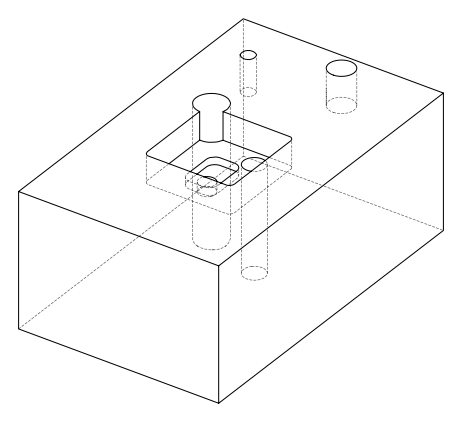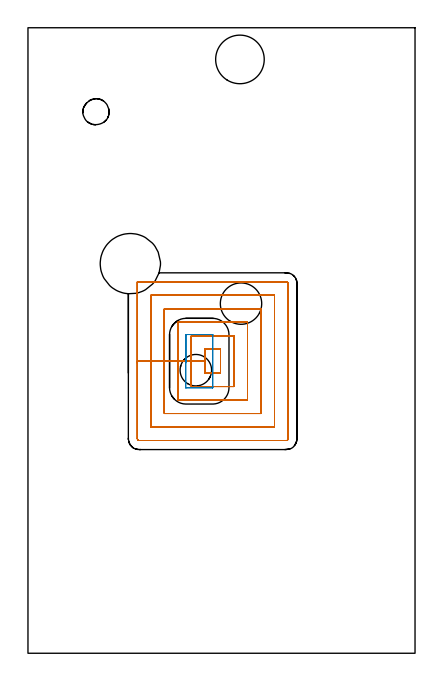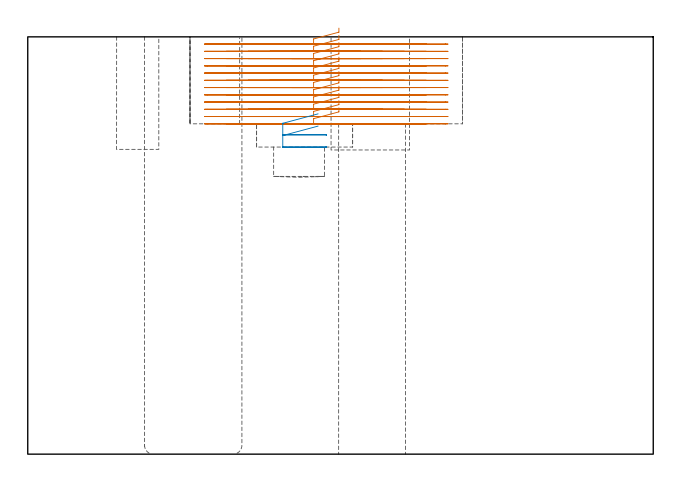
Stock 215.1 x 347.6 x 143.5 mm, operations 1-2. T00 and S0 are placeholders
(PLAN: 7 operations, 6 tool changes, 41.6 min)
(1 MILL_RECTANGULAR_POCKET | POCKET_RECTANGULAR_STRAIGHT | NXT0201_013 | Follow Part, ap 2.5, ae 75% | 29.88 min | 274313 mm3)
(2 MILL_RECTANGULAR_POCKET_1 | POCKET_RECTANGULAR_STRAIGHT_1 | UGT0201_100 | Follow Part, ap 4.5, ae 75% | 0.59 min | 12014 mm3)
(3 MILL_THROUGH_HOLE_FROM_SOLID_MATERIAL | STEP1HOLE_1 | NXT0201_007 | Circular | 9.34 min | 121749 mm3)
(4 MILL_BLIND_HOLE_FROM_SOLID_MATERIAL | STEP1POCKET | NXT0201_013 | Spiral | 1.05 min | 6385 mm3)
(5 INDEXABLE_INSERT_DRILL_THROUGH_HOLE_FROM_SOLID | STEP1HOLE | NXT0302_017 | 0.48 min | 47163 mm3)
(6 INDEXABLE_INSERT_DRILL_BLIND_HOLE_FROM_SOLID | STEP1POCKET_1 | UGT0302_006 | 0.17 min | 22251 mm3)
(7 INDEXABLE_INSERT_DRILL_BLIND_HOLE_FROM_SOLID_1 | STEP1POCKET_2 | NXT0302_006 | 0.06 min | 2436 mm3)
(TOOL NXT0201_013 | ENDMILL 10mm | D10 FL30 Z4)
(TOOL UGT0201_100 | End Mill 18 mm | D18 FL22 Z2)
(TOOL NXT0201_007 | ENDMILL 25mm [R216.25-25050GCK54P 1620] | D25 R3 FL54 Z5)
(TOOL NXT0302_017 | Index. Insert Drill 23mm [880-D2300L25-05] | D23 PA176 FL115 Z2)
(TOOL UGT0302_006 | Indexable Insert Drill 27mm | D27 PA180 FL50 Z2)
(TOOL NXT0302_006 | Index. Insert Drill 17.5mm [880-D1750L25-05] | D17.5 PA176 FL88 Z2)
(OP 1 MILL_RECTANGULAR_POCKET)
G17 G21 G94 G90
T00 M6
G54
G17 G0 G90 X107. Y163.705 S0 M3
G43 Z153.5 H0
Z146.5
G94 G1 Y168.9 Z145.108 F250.
X98.3 Z142.777
Y162.3 Z141.008
Y155.7 F500.
X107.
Y168.9
X98.3
Y162.3
X90.8
Y148.2
X114.5
Y176.4
X90.8
Y162.3
X83.3
Y140.7
X122.
Y183.9
X83.3
Y162.3
X75.8
Y133.2
X129.5
Y191.4
X75.8
Y162.3
X68.3
Y125.7
X137.
Y198.9
X68.3
Y162.3
X60.8
Y119.1
G3 X61.7 Y118.2 R0.9
G1 X143.6
G3 X144.5 Y119.1 R0.9
G1 Y205.5
G3 X143.6 Y206.4 R0.9
G1 X60.8
Y162.3
Y161.3
G0 X107. Y163.705 Z144.008
G1 Y168.9 Z142.616 F250.
X98.3 Z140.285
Y162.3 Z138.517
Y155.7 F500.
X107.
Y168.9
X98.3
Y162.3
X90.8
Y148.2
X114.5
Y176.4
X90.8
Y162.3
X83.3
Y140.7
X122.
Y183.9
X83.3
Y162.3
X75.8
Y133.2
X129.5
Y191.4
X75.8
Y162.3
X68.3
Y125.7
X137.
Y198.9
X68.3
Y162.3
X60.8
Y119.1
G3 X61.7 Y118.2 R0.9
G1 X143.6
G3 X144.5 Y119.1 R0.9
G1 Y205.5
G3 X143.6 Y206.4 R0.9
G1 X60.8
Y162.3
Y161.3
G0 X107. Y163.705 Z141.517
G1 Y168.9 Z140.125 F250.
X98.3 Z137.793
Y162.3 Z136.025
Y155.7 F500.
X107.
Y168.9
X98.3
Y162.3
X90.8
Y148.2
X114.5
Y176.4
X90.8
Y162.3
X83.3
Y140.7
X122.
Y183.9
X83.3
Y162.3
X75.8
Y133.2
X129.5
Y191.4
X75.8
Y162.3
X68.3
Y125.7
X137.
Y198.9
X68.3
Y162.3
X60.8
Y119.1
G3 X61.7 Y118.2 R0.9
G1 X143.6
G3 X144.5 Y119.1 R0.9
G1 Y205.5
G3 X143.6 Y206.4 R0.9
G1 X60.8
Y162.3
Y161.3
G0 X107. Y163.705 Z139.025
G1 Y168.9 Z137.633 F250.
X98.3 Z135.302
Y162.3 Z133.533
Y155.7 F500.
X107.
Y168.9
X98.3
Y162.3
X90.8
Y148.2
X114.5
Y176.4
X90.8
Y162.3
X83.3
Y140.7
X122.
Y183.9
X83.3
Y162.3
X75.8
Y133.2
X129.5
Y191.4
X75.8
Y162.3
X68.3
Y125.7
X137.
Y198.9
X68.3
Y162.3
X60.8
Y119.1
G3 X61.7 Y118.2 R0.9
G1 X143.6
G3 X144.5 Y119.1 R0.9
G1 Y205.5
G3 X143.6 Y206.4 R0.9
G1 X60.8
Y162.3
Y161.3
G0 X107. Y163.705 Z136.533
G1 Y168.9 Z135.141 F250.
X98.3 Z132.81
Y162.3 Z131.042
Y155.7 F500.
X107.
Y168.9
X98.3
Y162.3
X90.8
Y148.2
X114.5
Y176.4
X90.8
Y162.3
X83.3
Y140.7
X122.
Y183.9
X83.3
Y162.3
X75.8
Y133.2
X129.5
Y191.4
X75.8
Y162.3
X68.3
Y125.7
X137.
Y198.9
X68.3
Y162.3
X60.8
Y119.1
G3 X61.7 Y118.2 R0.9
G1 X143.6
G3 X144.5 Y119.1 R0.9
G1 Y205.5
G3 X143.6 Y206.4 R0.9
G1 X60.8
Y162.3
Y161.3
G0 X107. Y163.705 Z134.042
G1 Y168.9 Z132.65 F250.
X98.3 Z130.318
Y162.3 Z128.55
Y155.7 F500.
X107.
Y168.9
X98.3
Y162.3
X90.8
Y148.2
X114.5
Y176.4
X90.8
Y162.3
X83.3
Y140.7
X122.
Y183.9
X83.3
Y162.3
X75.8
Y133.2
X129.5
Y191.4
X75.8
Y162.3
X68.3
Y125.7
X137.
Y198.9
X68.3
Y162.3
X60.8
Y119.1
G3 X61.7 Y118.2 R0.9
G1 X143.6
G3 X144.5 Y119.1 R0.9
G1 Y205.5
G3 X143.6 Y206.4 R0.9
G1 X60.8
Y162.3
Y161.3
G0 X107. Y163.705 Z131.55
G1 Y168.9 Z130.158 F250.
X98.3 Z127.827
Y162.3 Z126.058
Y155.7 F500.
X107.
Y168.9
X98.3
Y162.3
X90.8
Y148.2
X114.5
Y176.4
X90.8
Y162.3
X83.3
Y140.7
X122.
Y183.9
X83.3
Y162.3
X75.8
Y133.2
X129.5
Y191.4
X75.8
Y162.3
X68.3
Y125.7
X137.
Y198.9
X68.3
Y162.3
X60.8
Y119.1
G3 X61.7 Y118.2 R0.9
G1 X143.6
G3 X144.5 Y119.1 R0.9
G1 Y205.5
G3 X143.6 Y206.4 R0.9
G1 X60.8
Y162.3
Y161.3
G0 X107. Y163.705 Z129.058
G1 Y168.9 Z127.666 F250.
X98.3 Z125.335
Y162.3 Z123.567
Y155.7 F500.
X107.
Y168.9
X98.3
Y162.3
X90.8
Y148.2
X114.5
Y176.4
X90.8
Y162.3
X83.3
Y140.7
X122.
Y183.9
X83.3
Y162.3
X75.8
Y133.2
X129.5
Y191.4
X75.8
Y162.3
X68.3
Y125.7
X137.
Y198.9
X68.3
Y162.3
X60.8
Y119.1
G3 X61.7 Y118.2 R0.9
G1 X143.6
G3 X144.5 Y119.1 R0.9
G1 Y205.5
G3 X143.6 Y206.4 R0.9
G1 X60.8
Y162.3
Y161.3
G0 X107. Y163.705 Z126.567
G1 Y168.9 Z125.175 F250.
X98.3 Z122.843
Y162.3 Z121.075
Y155.7 F500.
X107.
Y168.9
X98.3
Y162.3
X90.8
Y148.2
X114.5
Y176.4
X90.8
Y162.3
X83.3
Y140.7
X122.
Y183.9
X83.3
Y162.3
X75.8
Y133.2
X129.5
Y191.4
X75.8
Y162.3
X68.3
Y125.7
X137.
Y198.9
X68.3
Y162.3
X60.8
Y119.1
G3 X61.7 Y118.2 R0.9
G1 X143.6
G3 X144.5 Y119.1 R0.9
G1 Y205.5
G3 X143.6 Y206.4 R0.9
G1 X60.8
Y162.3
Y161.3
G0 X107. Y163.705 Z124.075
G1 Y168.9 Z122.683 F250.
X98.3 Z120.352
Y162.3 Z118.583
Y155.7 F500.
X107.
Y168.9
X98.3
Y162.3
X90.8
Y148.2
X114.5
Y176.4
X90.8
Y162.3
X83.3
Y140.7
X122.
Y183.9
X83.3
Y162.3
X75.8
Y133.2
X129.5
Y191.4
X75.8
Y162.3
X68.3
Y125.7
X137.
Y198.9
X68.3
Y162.3
X60.8
Y119.1
G3 X61.7 Y118.2 R0.9
G1 X143.6
G3 X144.5 Y119.1 R0.9
G1 Y205.5
G3 X143.6 Y206.4 R0.9
G1 X60.8
Y162.3
Y161.3
G0 X107. Y163.705 Z121.583
G1 Y168.9 Z120.191 F250.
X98.3 Z117.86
Y162.3 Z116.092
Y155.7 F500.
X107.
Y168.9
X98.3
Y162.3
X90.8
Y148.2
X114.5
Y176.4
X90.8
Y162.3
X83.3
Y140.7
X122.
Y183.9
X83.3
Y162.3
X75.8
Y133.2
X129.5
Y191.4
X75.8
Y162.3
X68.3
Y125.7
X137.
Y198.9
X68.3
Y162.3
X60.8
Y119.1
G3 X61.7 Y118.2 R0.9
G1 X143.6
G3 X144.5 Y119.1 R0.9
G1 Y205.5
G3 X143.6 Y206.4 R0.9
G1 X60.8
Y162.3
Y161.3
G0 X107. Y163.705 Z119.092
G1 Y168.9 Z117.7 F250.
X98.3 Z115.368
Y162.3 Z113.6
Y155.7 F500.
X107.
Y168.9
X98.3
Y162.3
X90.8
Y148.2
X114.5
Y176.4
X90.8
Y162.3
X83.3
Y140.7
X122.
Y183.9
X83.3
Y162.3
X75.8
Y133.2
X129.5
Y191.4
X75.8
Y162.3
X68.3
Y125.7
X137.
Y198.9
X68.3
Y162.3
X60.8
Y119.1
G3 X61.7 Y118.2 R0.9
G1 X143.6
G3 X144.5 Y119.1 R0.9
G1 Y205.5
G3 X143.6 Y206.4 R0.9
G1 X60.8
Y162.3
Y161.3
G0 Z153.5
M5
M2
(OP 2 MILL_RECTANGULAR_POCKET_1)
G17 G21 G94 G90
T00 M6
G54
G17 G0 G90 X99.849 Y177.1 S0 M3
G43 Z153.5 H0
Z117.022
G94 G1 X87.8 Z113.794 F250.
X87.768 Z113.785
X87.726 Y177.074 Z113.772
X87.7 Y177.032 Z113.759
Y177. Z113.75
Y162.3 Z109.811
Y147.6 F500.
X87.705 Y147.545
X87.745 Y147.505
X87.8 Y147.5
X102.6
X102.655 Y147.505
X102.695 Y147.545
X102.7 Y147.6
Y177.
X102.695 Y177.055
X102.655 Y177.095
X102.6 Y177.1
X87.8
X87.745 Y177.095
X87.705 Y177.055
X87.7 Y177.
Y162.3
Y161.3
G0 X99.849 Y177.1 Z112.811
G1 X87.8 Z109.583 F250.
X87.768 Z109.574
X87.726 Y177.074 Z109.561
X87.7 Y177.032 Z109.547
Y177. Z109.539
Y162.3 Z105.6
Y147.6 F500.
X87.705 Y147.545
X87.745 Y147.505
X87.8 Y147.5
X102.6
X102.655 Y147.505
X102.695 Y147.545
X102.7 Y147.6
Y177.
X102.695 Y177.055
X102.655 Y177.095
X102.6 Y177.1
X87.8
X87.745 Y177.095
X87.705 Y177.055
X87.7 Y177.
Y162.3
Y161.3
G0 Z153.5
M5
M2
